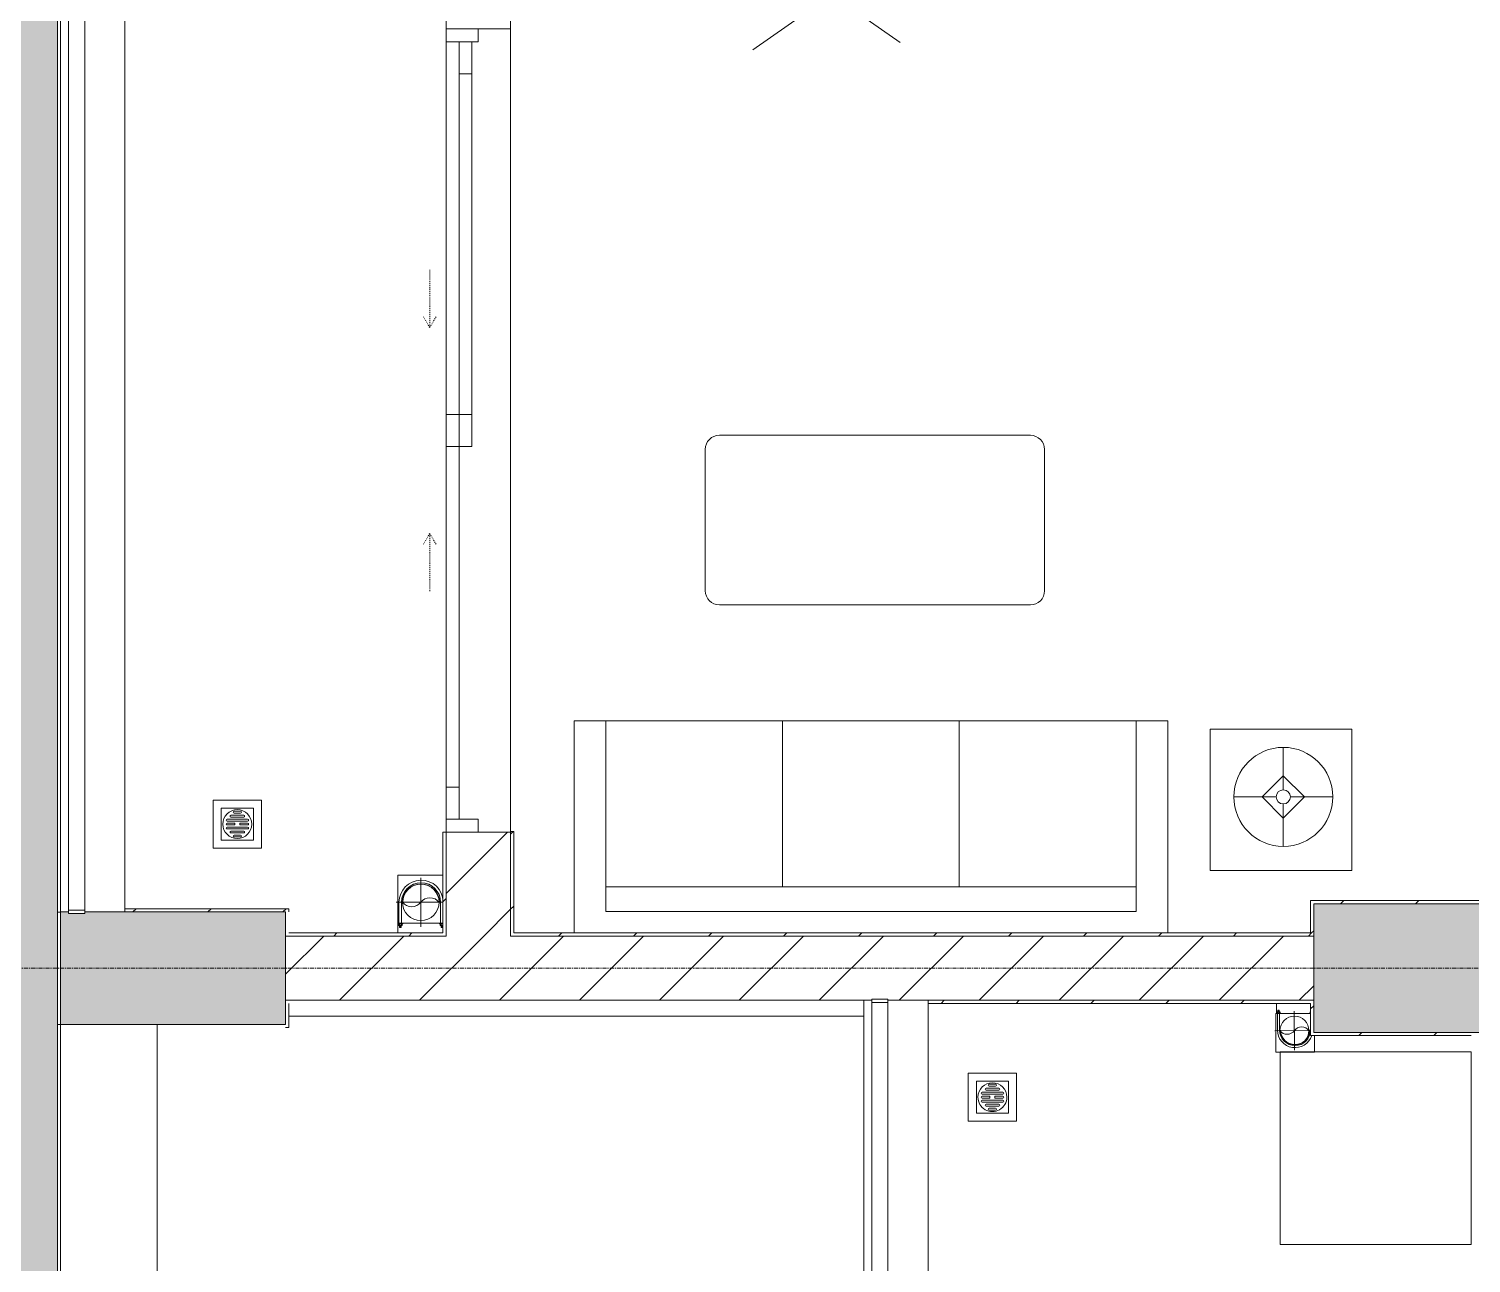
# Model space of a CAD drawing. Header units: millimetres. Extents: x 5357 to 259384, y -16348 to 109893.
# Drawn here: x 33554 to 38043, y 52619 to 56460 of the extents above; entities that cross this region are included whole.
import ezdxf

# ---------------------------------------------------------------- set-up
doc = ezdxf.new("R2010")
doc.units = ezdxf.units.MM
for name, pattern in [('Dash', [6, 3, -3]), ('Grid Line', [22.225, 12.7, -3.175, 3.175, -3.175]), ('IMPORT-CENTER _3_', [10.16, 6.35, -1.27, 1.27, -1.27])]:
    doc.linetypes.add(name, pattern=pattern)
for name, color, linetype, lineweight in [('0-1', 7, 'Continuous', 5), ('A-DOOR', 31, 'Continuous', 9), ('A-DOOR-FRAM', 31, 'Continuous', 9), ('A-DOOR-HDLN', 31, 'Dash', 9), ('A-FLOR-1', 53, 'Continuous', 9), ('A-FLOR-HRAL', 11, 'Continuous', 9), ('A-FLOR-HRAL-1', 254, 'Continuous', 9), ('A-FLOR-HRAL-2', 53, 'Continuous', 9), ('A-FLOR-PATT', 8, 'Continuous', 9), ('A-WALL', 113, 'Continuous', 9), ('A-WALL-2', 53, 'Continuous', 9), ('A-WALL-3', 113, 'Continuous', 18), ('A-WALL-PATT', 111, 'Continuous', 9), ('A-WALL-PATT-2', 53, 'Continuous', 9), ('G-IMPT', 8, 'Continuous', 9), ('G-IMPT-1', 254, 'Continuous', 9), ('G-IMPT-2', 8, 'IMPORT-CENTER _3_', 9), ('I-FURN', 30, 'Continuous', 9), ('I-FURN-1', 254, 'Continuous', 9), ('I-WALL-1', 9, 'Continuous', 18), ('I-WALL-3', 2, 'Continuous', 18), ('L-PLNT-1', 7, 'Continuous', 9), ('M-EQPM', 50, 'Continuous', 9), ('S-BEAM-1', 53, 'Continuous', 9), ('S-COLS-1', 253, 'Continuous', 5), ('S-COLS-2', 9, 'Continuous', 18), ('S-GRID-1', 1, 'Grid Line', 9)]:
    doc.layers.add(name, color=color, linetype=linetype, lineweight=lineweight)
pattern_1 = [(45, (0, 0), (-116.6726, 116.6726), [])]
pattern_2 = [(45, (0, 0), (-124.4508, 124.4508), [])]

# ---------------------------------------------------------------- blocks, each defined once
blk = doc.blocks.new('NCV_TKTC_KET CAU_rvt-1-TKCS_MB CẢNH QUAN CÂY XANH')
at = {"layer": 'S-COLS-1'}
for points in [[(38852.6, 53336.9), (38852.6, 53736.9), (37552.6, 53736.9), (37552.6, 53336.9), (38038.9, 53336.9)], [(33727.6, 53361.9), (34352.6, 53361.9), (34352.6, 53711.9), (33727.6, 53711.9), (33727.6, 53706.9), (33677.6, 53706.9), (33677.6, 53711.9), (33652.6, 53711.9), (33652.6, 53361.9), (33677.6, 53361.9)]]:
    blk.add_hatch(color=256, dxfattribs=at).paths.add_polyline_path(points)
at = {"layer": 'S-BEAM-1'}
for p, q in [((34352.6, 53436.9), (34352.6, 53426.9)), ((34362.6, 53386.9), (36152.6, 53386.9)), ((33952.6, 51736.9), (33952.6, 53361.9))]:
    blk.add_line(p, q, dxfattribs=at)
at = {"layer": 'S-COLS-2'}
for p, q in [((37552.6, 53736.9), (37552.6, 53336.9)), ((38852.6, 53736.9), (37552.6, 53736.9)), ((33652.6, 53711.9), (33652.6, 53361.9)), ((33677.6, 53711.9), (33652.6, 53711.9)), ((34352.6, 53711.9), (33727.6, 53711.9)), ((34352.6, 53361.9), (34352.6, 53711.9)), ((33652.6, 53361.9), (34352.6, 53361.9)), ((37552.6, 53336.9), (38852.6, 53336.9))]:
    blk.add_line(p, q, dxfattribs=at)
blk = doc.blocks.new('MAY GIAT - MAY GIAT_dwg-V77-TKCS_MB CẢNH QUAN CÂY XANH')
at = {"layer": 'G-IMPT-1', "flags": 128}
blk.add_lwpolyline([(5, 596.6), (5, 2.3), (605, 2.3), (605, 596.6)], close=True, dxfattribs=at)
blk = doc.blocks.new('MAY GIAT - MAY GIAT-V78-TKCS_MB CẢNH QUAN CÂY XANH')
at = {"layer": 'I-FURN-1'}
for p, q in [((5, 596.6), (5, 2.3)), ((605, 596.6), (5, 596.6)), ((605, 2.3), (605, 596.6)), ((5, 2.3), (605, 2.3))]:
    blk.add_line(p, q, dxfattribs=at)
blk.add_blockref('MAY GIAT - MAY GIAT_dwg-V77-TKCS_MB CẢNH QUAN CÂY XANH', (0, 0))
blk = doc.blocks.new('Railing - 50 x 10mm-457210-TKCS_MB CẢNH QUAN CÂY XANH')
at = {"layer": 'A-FLOR-HRAL-2'}
for p, q in [((25, 5), (-25, 5)), ((-25, 5), (-25, -5)), ((25, -5), (25, 5)), ((-25, -5), (25, -5))]:
    blk.add_line(p, q, dxfattribs=at)
blk = doc.blocks.new('Railing - Railing-851098-TKCS_MB CẢNH QUAN CÂY XANH')
at = {"layer": 'A-FLOR-HRAL-2'}
for p, q in [((13269.1, 44169.6), (13269.1, 42480.8)), ((13319.1, 42480.8), (13319.1, 44169.6))]:
    blk.add_line(p, q, dxfattribs=at)
for p in [(13294.1, 44174.6), (13294.1, 42475.8)]:
    blk.add_blockref('Railing - 50 x 10mm-457210-TKCS_MB CẢNH QUAN CÂY XANH', p)
blk = doc.blocks.new('LOBBY_SOFA_1 - LOBBY_SOFA_1-850634-TKCS_MB CẢNH QUAN CÂY XANH')
at = {"layer": 'I-FURN'}
for p, q in [((-2556, 0), (-2556, -660)), ((-708, -660), (-708, 0)), ((-2457, -66), (-2457, -660)), ((-807, -66), (-2457, -66)), ((-807, -660), (-807, -66)), ((-807, -143), (-2457, -143)), ((-1907, -143), (-1907, -660)), ((-1357, -143), (-1357, -660)), ((-3128.2, -193.5), (-2688.2, -193.5)), ((-3128.2, -633.5), (-3128.2, -193.5)), ((-2688.2, -193.5), (-2688.2, -633.5)), ((-2915.4, -269), (-2915.4, -401)), ((-2915.4, -357), (-2981.4, -423)), ((-2849.4, -423), (-2915.4, -357)), ((-2937.4, -423), (-3069.4, -423)), ((-2981.4, -423), (-2915.4, -489)), ((-2915.4, -489), (-2849.4, -423)), ((-2915.4, -445), (-2915.4, -577)), ((-2893.4, -423), (-2761.4, -423)), ((-2688.2, -633.5), (-3128.2, -633.5)), ((-2556, -660), (-708, -660)), ((-1160.3, -1020.5), (-2128.3, -1020.5)), ((-2172.3, -1064.5), (-2172.3, -1504.5)), ((-1116.3, -1504.5), (-1116.3, -1064.5)), ((-2128.3, -1548.5), (-1160.3, -1548.5))]:
    blk.add_line(p, q, dxfattribs=at)
for radius in [154, 22]:
    blk.add_circle((-2915.4, -423), radius, dxfattribs=at)
for centre, start, end in [((-2128.3, -1064.5), 90, 180), ((-1160.3, -1064.5), 0, 90), ((-2128.3, -1504.5), 180, 270), ((-1160.3, -1504.5), 270, 0)]:
    blk.add_arc(centre, 44, start, end, dxfattribs=at)
at = {"layer": 'I-FURN-1'}
for p, q in [((-2556, 0), (-2556, -660)), ((-708, -660), (-708, 0)), ((-2688.2, -193.5), (-3128.2, -193.5)), ((-3128.2, -193.5), (-3128.2, -633.5)), ((-2688.2, -633.5), (-2688.2, -193.5)), ((-3128.2, -633.5), (-2688.2, -633.5)), ((-2556, -660), (-708, -660)), ((-1160.3, -1020.5), (-2128.3, -1020.5)), ((-2172.3, -1064.5), (-2172.3, -1504.5)), ((-1116.3, -1504.5), (-1116.3, -1064.5)), ((-2128.3, -1548.5), (-1160.3, -1548.5))]:
    blk.add_line(p, q, dxfattribs=at)
for centre, start, end in [((-2128.3, -1064.5), 90, 180), ((-1160.3, -1064.5), 0, 90), ((-2128.3, -1504.5), 180, 270), ((-1160.3, -1504.5), 270, 0)]:
    blk.add_arc(centre, 44, start, end, dxfattribs=at)
blk = doc.blocks.new('KE TIVI-2 - KE TIVI-2-842843-TKCS_MB CẢNH QUAN CÂY XANH')
at = {"layer": 'I-FURN-1'}
for p, q in [((-595.6, 0), (-595.6, -60)), ((595.6, -60), (595.6, 0)), ((-595.6, -60), (595.6, -60)), ((0, -60), (-245.7, -232.1)), ((213, -209.1), (0, -60))]:
    blk.add_line(p, q, dxfattribs=at)
blk = doc.blocks.new('NCV_TKTC_TANG 1_rvt-1-TKCS_MB CẢNH QUAN CÂY XANH')
at = {"layer": 'A-WALL-PATT-2'}
h = blk.add_hatch(dxfattribs=at)
h.set_pattern_fill('FP_10', color=256, style=0, pattern_type=2)
h.set_pattern_definition(pattern_1)
h.paths.add_polyline_path([(34842.6, 53636.9), (34852.6, 53636.9), (34852.6, 53960.3), (34842.6, 53960.3), (34842.6, 53646.9)])
h.paths.add_polyline_path([(34852.6, 56460.3), (34852.6, 56626.9), (34842.6, 56626.9), (34842.6, 56460.3)])
h = blk.add_hatch(dxfattribs=at)
h.set_pattern_fill('FP_10', color=256, style=0, pattern_type=2)
h.set_pattern_definition(pattern_1)
h.paths.add_polyline_path([(35062.6, 53646.9), (35062.6, 53962.4), (35052.6, 53962.4), (35052.6, 53646.9)])
h.paths.add_polyline_path([(35062.6, 56462.4), (35062.6, 56626.9), (35052.6, 56626.9), (35052.6, 56462.4)])
h = blk.add_hatch(dxfattribs=at)
h.set_pattern_fill('FP_10', color=256, style=0, pattern_type=2)
h.set_pattern_definition(pattern_1)
h.paths.add_polyline_path([(37542.6, 53646.9), (37552.6, 53646.9), (37552.6, 53746.9), (37542.6, 53746.9), (37542.6, 53677.2)])
h = blk.add_hatch(dxfattribs=at)
h.set_pattern_fill('FP_10', color=256, style=0, pattern_type=2)
h.set_pattern_definition(pattern_1)
h.paths.add_polyline_path([(38862.6, 53736.9), (38862.6, 53746.9), (37552.6, 53746.9), (37552.6, 53736.9), (38852.6, 53736.9)])
h = blk.add_hatch(dxfattribs=at)
h.set_pattern_fill('FP_10', color=256, style=0, pattern_type=2)
h.set_pattern_definition(pattern_1)
h.paths.add_polyline_path([(34362.6, 53711.9), (34362.6, 53721.9), (33852.6, 53721.9), (33852.6, 53711.9), (34352.6, 53711.9)])
h = blk.add_hatch(dxfattribs=at)
h.set_pattern_fill('FP_10', color=256, style=0, pattern_type=2)
h.set_pattern_definition(pattern_1)
h.paths.add_polyline_path([(34407.6, 53636.9), (34842.6, 53636.9), (34842.6, 53646.9), (34352.6, 53646.9), (34352.6, 53636.9)])
h = blk.add_hatch(dxfattribs=at)
h.set_pattern_fill('FP_10', color=256, style=0, pattern_type=2)
h.set_pattern_definition(pattern_1)
h.paths.add_polyline_path([(37433.7, 53636.9), (37552.6, 53636.9), (37552.6, 53646.9), (35052.6, 53646.9), (35052.6, 53636.9), (36828.4, 53636.9)])
h = blk.add_hatch(dxfattribs=at)
h.set_pattern_fill('FP_10', color=256, style=0, pattern_type=2)
h.set_pattern_definition(pattern_1)
h.paths.add_polyline_path([(37552.6, 53426.9), (37552.6, 53436.9), (36352.6, 53436.9), (36352.6, 53426.9), (37542.6, 53426.9)])
h = blk.add_hatch(dxfattribs=at)
h.set_pattern_fill('FP_10', color=256, style=0, pattern_type=2)
h.set_pattern_definition(pattern_1)
h.paths.add_polyline_path([(37542.6, 53336.9), (37552.6, 53336.9), (37552.6, 53426.9), (37542.6, 53426.9)])
h = blk.add_hatch(dxfattribs=at)
h.set_pattern_fill('FP_10', color=256, style=0, pattern_type=2)
h.set_pattern_definition(pattern_1)
h.paths.add_polyline_path([(38038.9, 53326.9), (38042.6, 53326.9), (38042.6, 53336.9), (37542.6, 53336.9), (37542.6, 53326.9)])
at = {"layer": 'A-FLOR-1'}
for p, q in [((35052.6, 56460.3), (35052.6, 53962.4)), ((35052.6, 53962.4), (35052.6, 56460.3)), ((34852.6, 56420.3), (34852.6, 55260.3))]:
    blk.add_line(p, q, dxfattribs=at)
at = {"layer": 'A-WALL-2'}
for p, q in [((36152.6, 51736.9), (36152.6, 53436.9)), ((36352.6, 53426.9), (36352.6, 51736.9))]:
    blk.add_line(p, q, dxfattribs=at)
at = {"layer": 'I-WALL-1'}
for p, q in [((34842.6, 53960.3), (34842.6, 53646.9)), ((34852.6, 53960.3), (34842.6, 53960.3)), ((34852.6, 53636.9), (34852.6, 53960.3)), ((35052.6, 53962.4), (35052.6, 53646.9)), ((35062.6, 53962.4), (35052.6, 53962.4)), ((35062.6, 53646.9), (35062.6, 53962.4)), ((37552.6, 53746.9), (37542.6, 53746.9)), ((37542.6, 53746.9), (37542.6, 53646.9)), ((38862.6, 53746.9), (37552.6, 53746.9)), ((37552.6, 53646.9), (37552.6, 53736.9)), ((37552.6, 53736.9), (38852.6, 53736.9)), ((34362.6, 53721.9), (33852.6, 53721.9)), ((33852.6, 53721.9), (33852.6, 53711.9)), ((33852.6, 53711.9), (34352.6, 53711.9)), ((34362.6, 53711.9), (34362.6, 53721.9)), ((34352.6, 53646.9), (34352.6, 53636.9)), ((34842.6, 53646.9), (34362.6, 53646.9)), ((35052.6, 53646.9), (35052.6, 53636.9)), ((37542.6, 53646.9), (35062.6, 53646.9)), ((37552.6, 53636.9), (37552.6, 53646.9)), ((34352.6, 53636.9), (34842.6, 53636.9)), ((34842.6, 53636.9), (34852.6, 53636.9)), ((35052.6, 53636.9), (37552.6, 53636.9)), ((37552.6, 53436.9), (36352.6, 53436.9)), ((36352.6, 53436.9), (36352.6, 53426.9)), ((36352.6, 53426.9), (37542.6, 53426.9)), ((37542.6, 53426.9), (37542.6, 53336.9)), ((37552.6, 53426.9), (37552.6, 53436.9)), ((37552.6, 53336.9), (37552.6, 53426.9)), ((37542.6, 53336.9), (37542.6, 53326.9)), ((38042.6, 53336.9), (37552.6, 53336.9)), ((37542.6, 53326.9), (38042.6, 53326.9))]:
    blk.add_line(p, q, dxfattribs=at)
at = {"layer": 'A-FLOR-HRAL-1'}
blk.add_blockref('Railing - Railing-851098-TKCS_MB CẢNH QUAN CÂY XANH', (22908.5, 9260.7), dxfattribs=at)
at = {"layer": 'I-FURN-1'}
blk.add_blockref('KE TIVI-2 - KE TIVI-2-842843-TKCS_MB CẢNH QUAN CÂY XANH', (36052.2, 56626.9), dxfattribs=at)
for name, p, rotation in [('LOBBY_SOFA_1 - LOBBY_SOFA_1-850634-TKCS_MB CẢNH QUAN CÂY XANH', (34542.6, 53646.9), 180), ('MAY GIAT - MAY GIAT-V78-TKCS_MB CẢNH QUAN CÂY XANH', (38044.8, 52671.5), 89.99999999999915)]:
    blk.add_blockref(name, p, dxfattribs=dict(at, rotation=rotation))
blk = doc.blocks.new('Railing - 50 x 10mm-1251311-TKCS_MB CẢNH QUAN CÂY XANH')
at = {"layer": 'A-FLOR-HRAL'}
for p, q in [((25, 5), (-25, 5)), ((-25, 5), (-25, -5)), ((25, -5), (25, 5)), ((-25, -5), (25, -5))]:
    blk.add_line(p, q, dxfattribs=at)
blk = doc.blocks.new('Railing - Railing-1598276-TKCS_MB CẢNH QUAN CÂY XANH')
at = {"layer": 'A-FLOR-HRAL'}
for p, q in [((33677.6, 56635.3), (33677.6, 53716.9)), ((33727.6, 53716.9), (33727.6, 56635.3))]:
    blk.add_line(p, q, dxfattribs=at)
for p in [(33702.6, 56641.5), (33702.6, 53711.9)]:
    blk.add_blockref('Railing - 50 x 10mm-1251311-TKCS_MB CẢNH QUAN CÂY XANH', p)
blk = doc.blocks.new('TKTC_XREF_251221_MB TANG 1 - TKTC_XREF_260130_MB TANG 1_dwg_THU NUOC - THU NUOC-444531-TKCS_MB TẦNG 1-4202120-TKCS_MB CẢNH QUAN CÂY XANH')
at = {"layer": 'M-EQPM'}
for p, q in [((-23.3, 10.8), (40.9, 10.8)), ((40.9, 4.8), (-23.3, 4.8)), ((-11, 23.3), (28.5, 23.3)), ((28.5, 17.3), (-11, 17.3)), ((-1.1, 35.6), (18.5, 35.6)), ((18.5, 29.6), (-1.1, 29.6)), ((-23.3, -13.6), (40.9, -13.6)), ((40.9, -19.6), (-23.3, -19.6)), ((-11, -26.1), (28.5, -26.1)), ((28.5, -32.1), (-11, -32.1)), ((-1.1, -38.5), (18.5, -38.5)), ((18.5, -44.5), (-1.1, -44.5))]:
    blk.add_line(p, q, dxfattribs=at)
at = {"layer": 'M-EQPM', "flags": 128}
for points in [[(83.7, -79.4), (83.7, 70.6), (-66.3, 70.6), (-66.3, -79.4)], [(58.7, -54.4), (58.7, 45.6), (-41.3, 45.6), (-41.3, -54.4)]]:
    blk.add_lwpolyline(points, close=True, dxfattribs=at)
for points in [[(-23.3, -1.2), (0.7, -1.2), (0.7, -7.2), (-23.3, -7.2)], [(40.9, -7.2), (16.7, -7.2), (16.7, -1.2), (40.9, -1.2)]]:
    blk.add_lwpolyline(points, dxfattribs=at)
at = {"layer": 'M-EQPM'}
for centre, radius, start, end in [((8.7, -4.4), 45, 360, 180), ((8.7, -4.4), 45, 360, 180), ((-23.3, 7.8), 3, 90, 270), ((-11, 20.3), 3, 90, 270), ((-1.1, 32.6), 3, 90, 270), ((18.5, 32.6), 3, 270, 90), ((28.5, 20.3), 3, 270, 90), ((40.9, 7.8), 3, 270, 90), ((8.7, -4.4), 45, 180, 360), ((8.7, -4.4), 45, 180, 360), ((-23.3, -4.2), 3, 90, 270), ((-23.3, -16.6), 3, 90, 270), ((-11, -29.1), 3, 90, 270), ((-1.1, -41.5), 3, 90, 270), ((18.5, -41.5), 3, 270, 90), ((28.5, -29.1), 3, 270, 90), ((40.9, -4.2), 3, 270, 90), ((40.9, -16.6), 3, 270, 90)]:
    blk.add_arc(centre, radius, start, end, dxfattribs=at)
blk = doc.blocks.new('TKTC_XREF_251221_MB TANG 1 - TKTC_XREF_260130_MB TANG 1_dwg_THU NUOC - THU NUOC-444531-TKCS_MB TẦNG 1-4202124-TKCS_MB CẢNH QUAN CÂY XANH')
at = {"layer": 'M-EQPM'}
for p, q in [((-23.3, 10.8), (40.9, 10.8)), ((40.9, 4.8), (-23.3, 4.8)), ((-11, 23.3), (28.5, 23.3)), ((28.5, 17.3), (-11, 17.3)), ((-1.1, 35.6), (18.5, 35.6)), ((18.5, 29.6), (-1.1, 29.6)), ((-23.3, -13.6), (40.9, -13.6)), ((40.9, -19.6), (-23.3, -19.6)), ((-11, -26.1), (28.5, -26.1)), ((28.5, -32.1), (-11, -32.1)), ((-1.1, -38.5), (18.5, -38.5)), ((18.5, -44.5), (-1.1, -44.5))]:
    blk.add_line(p, q, dxfattribs=at)
at = {"layer": 'M-EQPM', "flags": 128}
for points in [[(83.7, -79.4), (83.7, 70.6), (-66.3, 70.6), (-66.3, -79.4)], [(58.7, -54.4), (58.7, 45.6), (-41.3, 45.6), (-41.3, -54.4)]]:
    blk.add_lwpolyline(points, close=True, dxfattribs=at)
for points in [[(-23.3, -1.2), (0.7, -1.2), (0.7, -7.2), (-23.3, -7.2)], [(40.9, -7.2), (16.7, -7.2), (16.7, -1.2), (40.9, -1.2)]]:
    blk.add_lwpolyline(points, dxfattribs=at)
at = {"layer": 'M-EQPM'}
for centre, radius, start, end in [((8.7, -4.4), 45, 360, 180), ((8.7, -4.4), 45, 360, 180), ((-23.3, 7.8), 3, 90, 270), ((-11, 20.3), 3, 90, 270), ((-1.1, 32.6), 3, 90, 270), ((18.5, 32.6), 3, 270, 90), ((28.5, 20.3), 3, 270, 90), ((40.9, 7.8), 3, 270, 90), ((8.7, -4.4), 45, 180, 360), ((8.7, -4.4), 45, 180, 360), ((-23.3, -4.2), 3, 90, 270), ((-23.3, -16.6), 3, 90, 270), ((-11, -29.1), 3, 90, 270), ((-1.1, -41.5), 3, 90, 270), ((18.5, -41.5), 3, 270, 90), ((28.5, -29.1), 3, 270, 90), ((40.9, -4.2), 3, 270, 90), ((40.9, -16.6), 3, 270, 90)]:
    blk.add_arc(centre, radius, start, end, dxfattribs=at)
blk = doc.blocks.new('TKTC_XREF_251221_MB TANG 1 - TKTC_XREF_260130_MB TANG 1_dwg_CUM U_DN100-V252-TKCS_MB CẢNH QUAN CÂY XANH')
at = {"layer": 'G-IMPT'}
blk.add_hatch(color=256, dxfattribs=at).paths.add_polyline_path([(61, 0), (58.9, -15.8), (52.8, -30.5), (43.1, -43.1), (30.5, -52.8), (8.9, -59.8), (0, -61), (0, -57), (14.8, -55.1), (28.5, -49.4), (40.3, -40.3), (49.4, -28.5), (55.1, -14.8), (57, 0), (55.1, 14.8), (49.4, 28.5), (40.3, 40.3), (28.5, 49.4), (14.8, 55.1), (0, 57), (0, 61), (15.8, 58.9), (30.5, 52.8), (43.1, 43.1), (52.8, 30.5), (58.9, 15.8)])
for p, q in [((-79.1, 66.6), (-79.1, 63.4)), ((-76.6, 66.6), (-76.6, 63.4)), ((-74.6, 66.6), (-74.6, 63.4)), ((-72.7, 69.3), (-72.7, 60.7)), ((-66.9, 67.9), (-71.7, 67.9)), ((-66.9, 62.1), (-71.7, 62.1)), ((-65, 69), (0, 69)), ((-66.9, -59.2), (-71.7, -59.2)), ((0, -61), (0, -57))]:
    blk.add_line(p, q, dxfattribs=at)
at = {"layer": 'G-IMPT', "flags": 128}
for points in [[(-72.7, 67.6), (-78.1, 67.6), (-78.1, 62.4), (-72.7, 62.4)], [(-71.7, 59.2), (-66.9, 59.2), (-66.9, 70.8), (-71.7, 70.8)], [(-66.9, 70.8), (-66.9, 72.7), (-65, 72.7), (-65, 57.3), (-66.9, 57.3), (-66.9, 59.2)], [(-65, 61), (0, 61), (0, 57)], [(-66.9, -59.2), (-66.9, -57.3), (-65, -57.3), (-65, -61.1)]]:
    blk.add_lwpolyline(points, dxfattribs=at)
at = {"layer": 'G-IMPT'}
for centre, radius, start, end in [((-78.1, 66.6), 0.96, 90, 180), ((-78.1, 63.4), 0.96, 180, 270), ((-71.1, 69.3), 1.56, 112.6199, 247.3801), ((-67.9, 65), 4.8, 143.1301, 216.8699), ((-71.1, 60.7), 1.56, 112.6199, 247.3801), ((0, 0), 69, 287.6772, 90), ((0, 0), 61, 270, 90), ((0, 0), 57, 270, 90), ((-71.1, -60.7), 1.56, 112.6199, 247.3801)]:
    blk.add_arc(centre, radius, start, end, dxfattribs=at)
blk = doc.blocks.new('TKTC_XREF_251221_MB TANG 1 - TKTC_XREF_260130_MB TANG 1_dwg_$cc-V253-TKCS_MB CẢNH QUAN CÂY XANH')
at = {"layer": 'G-IMPT'}
blk.add_circle((0, 0), 0.5, dxfattribs=at)
for centre, radius, start, end in [((0, 0), 0.5, 90, 270), ((0.188, 0.25), 0.313, 126.8699, 233.1301), ((-0.188, -0.25), 0.313, 306.8699, 53.1301)]:
    blk.add_arc(centre, radius, start, end, dxfattribs=at)
at = {"layer": 'G-IMPT-2'}
for p, q in [((0, -0.555), (0, 0.673)), ((-0.673, 0), (0.673, 0))]:
    blk.add_line(p, q, dxfattribs=at)
blk = doc.blocks.new('TKTC_XREF_251221_MB TANG 1 - TKTC_XREF_260130_MB TANG 1_dwg_CUM U_DN100-V297-TKCS_MB CẢNH QUAN CÂY XANH')
at = {"layer": 'G-IMPT'}
blk.add_hatch(color=256, dxfattribs=at).paths.add_polyline_path([(0, 61), (0, 57), (14.8, 55.1), (28.5, 49.4), (40.3, 40.3), (49.4, 28.5), (55.1, 14.8), (57, 0), (55.1, -14.8), (49.4, -28.5), (40.3, -40.3), (28.5, -49.4), (14.8, -55.1), (0, -57), (0, -61), (15.8, -58.9), (30.5, -52.8), (43.1, -43.1), (52.8, -30.5), (58.9, -15.8), (61, 0), (58.9, 15.8), (52.8, 30.5), (43.1, 43.1), (30.5, 52.8), (15.8, 58.9)])
for p, q in [((-79.1, 66.6), (-79.1, 63.4)), ((-76.6, 66.6), (-76.6, 63.4)), ((-74.6, 66.6), (-74.6, 63.4)), ((-72.7, 69.3), (-72.7, 60.7)), ((-66.9, 67.9), (-71.7, 67.9)), ((-66.9, 62.1), (-71.7, 62.1)), ((-65, 69), (0, 69)), ((-79.1, -63.4), (-79.1, -66.6)), ((-76.6, -63.4), (-76.6, -66.6)), ((-74.6, -63.4), (-74.6, -66.6)), ((-72.7, -60.7), (-72.7, -68.3)), ((-66.9, -62.1), (-71.7, -62.1)), ((-66.9, -67.9), (-71.7, -67.9))]:
    blk.add_line(p, q, dxfattribs=at)
at = {"layer": 'G-IMPT', "flags": 128}
for points in [[(-72.7, 67.6), (-78.1, 67.6), (-78.1, 62.4), (-72.7, 62.4)], [(-71.7, 59.2), (-66.9, 59.2), (-66.9, 70.8), (-71.7, 70.8)], [(-66.9, 70.8), (-66.9, 72.7), (-65, 72.7), (-65, 57.3), (-66.9, 57.3), (-66.9, 59.2)], [(-65, 61), (0, 61), (0, 57)], [(-72.7, -62.4), (-78.1, -62.4), (-78.1, -67.6), (-72.7, -67.6)], [(-66.9, -68.3), (-66.9, -59.2), (-71.7, -59.2)], [(-66.9, -59.2), (-66.9, -57.3), (-65, -57.3), (-65, -68.3)], [(-65, -61), (0, -61), (0, -57)]]:
    blk.add_lwpolyline(points, dxfattribs=at)
at = {"layer": 'G-IMPT'}
for centre, radius, start, end in [((-78.1, 66.6), 0.96, 90, 180), ((-78.1, 63.4), 0.96, 180, 270), ((-71.1, 69.3), 1.56, 112.6199, 247.3801), ((-67.9, 65), 4.8, 143.1301, 216.8699), ((-71.1, 60.7), 1.56, 112.6199, 247.3801), ((0, 0), 69, 271.9548, 90), ((0, 0), 61, 270, 90), ((0, 0), 57, 270, 90), ((-78.1, -63.4), 0.96, 90, 180), ((-78.1, -66.6), 0.96, 180, 270), ((-71.1, -60.7), 1.56, 112.6199, 247.3801), ((-67.9, -65), 4.8, 143.1301, 216.8699)]:
    blk.add_arc(centre, radius, start, end, dxfattribs=at)
blk = doc.blocks.new('TKTC_XREF_251221_MB TANG 1 - TKTC_XREF_260130_MB TANG 1_dwg_$cc-V247-TKCS_MB CẢNH QUAN CÂY XANH')
at = {"layer": 'G-IMPT'}
blk.add_circle((0, 0), 0.5, dxfattribs=at)
for centre, radius, start, end in [((0, 0), 0.5, 90, 270), ((0.188, 0.25), 0.313, 126.8699, 233.1301), ((-0.188, -0.25), 0.313, 306.8699, 53.1301)]:
    blk.add_arc(centre, radius, start, end, dxfattribs=at)
at = {"layer": 'G-IMPT-2'}
for p, q in [((0, -0.673), (0, 0.607)), ((-0.673, 0), (0.673, 0))]:
    blk.add_line(p, q, dxfattribs=at)
blk = doc.blocks.new('TKTC_XREF_251221_MB TANG 1 - TKTC_XREF_260130_MB TANG 1_dwg-4202109-TKCS_MB CẢNH QUAN CÂY XANH')
at = {"layer": 'G-IMPT'}
for p, q in [((-168309.1, -347669.6), (-168449.6, -347669.6)), ((-165714.9, -347919.7), (-165714.9, -347951.3)), ((-165714.9, -347951.3), (-165609.1, -347951.3)), ((-169499.1, -347984.7), (-169499.1, -349609.7))]:
    blk.add_line(p, q, dxfattribs=at)
at = {"layer": 'G-IMPT', "flags": 128}
for points in [[(-168449.6, -347669.6), (-168449.6, -347519.9), (-168309.1, -347519.9)], [(-168309.1, -347669.7), (-168449.9, -347669.7), (-168449.7, -347699.7)], [(-165609.1, -347951.3), (-165716.7, -347951.3), (-165716.7, -348071.3)], [(-165716.7, -348071.3), (-165597.1, -348071.3), (-165597.1, -348019.7)]]:
    blk.add_lwpolyline(points, dxfattribs=at)
blk.add_blockref('TKTC_XREF_251221_MB TANG 1 - TKTC_XREF_260130_MB TANG 1_dwg_THU NUOC - THU NUOC-444531-TKCS_MB TẦNG 1-4202120-TKCS_MB CẢNH QUAN CÂY XANH', (-168957.9, -347357))
for name, p, xscale, yscale, zscale, rotation in [('TKTC_XREF_251221_MB TANG 1 - TKTC_XREF_260130_MB TANG 1_dwg_$cc-V247-TKCS_MB CẢNH QUAN CÂY XANH', (-168378.1, -347604.7), 113.7150000000073, 113.7150000000073, 113.7150000000073, 269.9990086637467), ('TKTC_XREF_251221_MB TANG 1 - TKTC_XREF_260130_MB TANG 1_dwg_CUM U_DN100-V297-TKCS_MB CẢNH QUAN CÂY XANH', (-168377.2, -347604.7), 0.9975000000000007, 0.9975000000000007, 0.9975000000000007, 90.00099133829464), ('TKTC_XREF_251221_MB TANG 1 - TKTC_XREF_260130_MB TANG 1_dwg_$cc-V253-TKCS_MB CẢNH QUAN CÂY XANH', (-165659.1, -348004.2), 90.00000000005122, 90.00000000005122, 90.00000000005122, 90.37402677993775)]:
    blk.add_blockref(name, p, dxfattribs=dict(xscale=xscale, yscale=yscale, zscale=zscale, rotation=rotation))
at = {"extrusion": (0, 0, -1), "xscale": 0.7894736842105242, "yscale": 0.7894736842105242, "zscale": -0.7894736842105242, "rotation": 269.9999999984438}
blk.add_blockref('TKTC_XREF_251221_MB TANG 1 - TKTC_XREF_260130_MB TANG 1_dwg_CUM U_DN100-V252-TKCS_MB CẢNH QUAN CÂY XANH', (165657.3, -348002.7), dxfattribs=at)
at = {"extrusion": (0, 0, -1), "zscale": -1, "rotation": 180}
blk.add_blockref('TKTC_XREF_251221_MB TANG 1 - TKTC_XREF_260130_MB TANG 1_dwg_THU NUOC - THU NUOC-444531-TKCS_MB TẦNG 1-4202124-TKCS_MB CẢNH QUAN CÂY XANH', (166607.8, -348215.8), dxfattribs=at)
blk = doc.blocks.new('TKTC_XREF_251221_MB TANG 1 - TKTC_XREF_251221_MB TANG 1-2038492-TKCS_MB CẢNH QUAN CÂY XANH')
blk.add_blockref('TKTC_XREF_251221_MB TANG 1 - TKTC_XREF_260130_MB TANG 1_dwg-4202109-TKCS_MB CẢNH QUAN CÂY XANH', (169499.1, 384109.7))
blk = doc.blocks.new('CAY BACH TRINH - CAY BACH TRINH_dwg-2249800-TKCS_MB CẢNH QUAN CÂY XANH')
at = {"layer": 'G-IMPT', "flags": 128}
for points in [[(-357, 1653), (-250, 1541), (-201, 1603), (-123, 1566), (-133, 1703), (-220, 1653)], [(7, 1749), (-25, 1628), (43, 1591), (160, 1616)], [(-477, 1437), (-459, 1512), (-646, 1555)], [(-578, 1452), (-505, 1613), (-404, 1608), (-431, 1511), (-482, 1548), (-505, 1489), (-486, 1456)], [(121, 1587), (40, 1602), (86, 1521)], [(335, 1653), (267, 1616), (316, 1566), (365, 1591)], [(533, 1553), (590, 1452), (520, 1446), (509, 1467), (423, 1512), (399, 1468), (319, 1525), (383, 1562)], [(423, 1516), (443, 1553), (433, 1653), (560, 1578), (472, 1491)], [(-874, 1403), (-896, 1328), (-826, 1327), (-809, 1379)], [(-870, 1320), (-769, 1323), (-719, 1438), (-798, 1395)], [(-715, 1368), (-728, 1408), (-805, 1472), (-663, 1508), (-663, 1385)], [(-648, 1504), (-672, 1392), (-758, 1347), (-746, 1419), (-706, 1444)], [(-428, 1425), (-446, 1319), (-376, 1318), (-327, 1420)], [(-83, 1327), (-48, 1351), (-99, 1506), (-301, 1542), (-270, 1454), (-140, 1428)], [(-133, 1478), (-191, 1403), (-152, 1303), (-113, 1353)], [(23, 1503), (131, 1428), (267, 1478), (209, 1528), (131, 1503)], [(579, 1478), (745, 1541), (813, 1466), (725, 1416), (716, 1478), (657, 1453), (647, 1416)], [(-556, 1333), (-692, 1179), (-600, 1129), (-460, 1181), (-492, 1255), (-553, 1247)], [(14, 1366), (-94, 1266), (-74, 1166), (43, 1066), (140, 1116), (23, 1178), (101, 1291)], [(511, 1378), (306, 1366), (335, 1266), (472, 1203), (501, 1278), (452, 1316)], [(667, 1353), (579, 1291), (628, 1241), (735, 1278)], [(871, 1391), (823, 1341), (784, 1253), (891, 1316)], [(1027, 1278), (998, 1228), (1037, 1191), (1135, 1203)], [(-1174, 1238), (-1112, 1130), (-1037, 1152), (-972, 1252)], [(-766, 1181), (-866, 1042), (-1009, 1038), (-900, 1094)], [(-996, 1019), (-915, 1047), (-883, 1171), (-978, 1137)], [(-989, 1076), (-860, 1099), (-799, 1231), (-876, 1225), (-913, 1152)], [(-697, 1145), (-671, 1210), (-634, 1180), (-660, 1114)], [(-269, 1228), (-328, 1128), (-220, 1091), (-172, 1128)], [(-50, 1140), (92, 1178), (86, 1252), (-14, 1249)], [(267, 1128), (228, 1041), (257, 966), (267, 1041)], [(696, 1091), (891, 1141), (949, 1253), (920, 1016), (803, 1003)], [(1064, 1244), (1080, 1108), (985, 1158), (937, 1212)], [(1144, 1166), (1135, 1128), (1203, 1078), (1281, 1091)], [(-1364, 914), (-1208, 910), (-1218, 988), (-1136, 1017), (-1240, 1107), (-1267, 1010)], [(-1164, 910), (-1135, 1007), (-1204, 1044), (-1282, 1000), (-1216, 980)], [(413, 1016), (443, 853), (365, 803), (472, 766), (511, 903)], [(647, 866), (579, 1066), (686, 928)], [(813, 978), (784, 891), (1018, 903), (920, 991)], [(1047, 1103), (998, 1028), (1066, 978), (1164, 978), (1066, 1016)], [(-1010, 928), (-1137, 803), (-990, 828)], [(-840, 791), (-799, 735), (-718, 839), (-724, 876), (-821, 927), (-821, 894), (-775, 847)], [(-717, 878), (-717, 816), (-688, 841)], [(-415, 941), (-483, 878), (-454, 853), (-386, 878)], [(-113, 953), (-201, 878), (-152, 778), (-84, 866)], [(140, 878), (131, 728), (335, 603), (384, 628), (218, 716), (306, 841)], [(1261, 753), (1203, 803), (1193, 853), (1232, 891), (1310, 841)], [(-1302, 703), (-1351, 666), (-1312, 653)], [(-1279, 631), (-1217, 768), (-1027, 752), (-1169, 714)], [(-993, 702), (-1009, 756), (-1064, 751)], [(579, 803), (540, 716), (599, 691), (647, 741)], [(823, 791), (784, 653), (842, 491), (891, 578), (823, 628)], [(988, 791), (1008, 628), (1096, 616), (1144, 678)], [(1339, 702), (1463, 665), (1444, 774), (1337, 802)], [(-1595, 553), (-1527, 591), (-1429, 491), (-1497, 416), (-1634, 403), (-1653, 491)], [(-1424, 524), (-1440, 618), (-1501, 607), (-1513, 501)], [(-1109, 650), (-1174, 560), (-1345, 537), (-1285, 585)], [(-220, 591), (-289, 516), (-386, 578), (-386, 628), (-289, 591), (-181, 653)], [(1310, 591), (1252, 628), (1193, 603), (1203, 553), (1281, 541)], [(1270, 413), (1394, 410), (1386, 473), (1452, 496), (1368, 568), (1347, 490)], [(1422, 673), (1471, 586), (1531, 604), (1583, 684)], [(1447, 578), (1476, 466), (1593, 366), (1544, 503)], [(-1380, 266), (-1361, 403), (-1185, 528), (-1224, 441)], [(-1283, 435), (-1251, 475), (-1188, 428), (-1232, 366)], [(-1065, 367), (-1127, 366), (-1158, 473), (-1082, 500), (-981, 458), (-1000, 389)], [(-942, 366), (-893, 503), (-795, 453), (-825, 366), (-873, 403)], [(-721, 477), (-654, 499), (-671, 550)], [(-74, 528), (-35, 541), (-6, 491), (-74, 466)], [(491, 441), (443, 366), (511, 303), (569, 328), (521, 378)], [(1135, 478), (1232, 328), (1164, 228), (1154, 328)], [(1378, 453), (1369, 353), (1437, 303), (1476, 366)], [(1553, 425), (1451, 325), (1568, 345)], [(-1597, 135), (-1570, 248), (-1626, 391), (-1648, 247)], [(-1619, 320), (-1482, 361), (-1595, 398)], [(-1478, 213), (-1422, 297), (-1459, 373), (-1523, 336)], [(-1328, 370), (-1279, 378), (-1302, 402)], [(-1274, 77), (-1290, 255), (-1183, 312), (-1221, 219)], [(-855, 181), (-881, 279), (-825, 405), (-958, 362), (-994, 169)], [(-1619, 40), (-1622, 139), (-1683, 152), (-1767, 105)], [(-1363, 198), (-1471, 259), (-1494, 200), (-1562, 210), (-1523, 107), (-1467, 166)], [(-1478, 141), (-1429, 91), (-1371, 128)], [(813, 191), (881, 116), (891, -22), (988, 78), (930, 266)], [(1085, 125), (1140, 155), (1218, 75), (1163, 15), (1054, 5), (1038, 75)], [(1310, 166), (1300, 116), (1222, 128), (1232, 203)], [(1319, 245), (1280, 215), (1311, 205)], [(1476, 153), (1534, 78), (1583, 116), (1544, 216)], [(1624, 156), (1594, 16), (1487, -41), (1502, 50), (1551, 81)], [(-1482, 60), (-1448, -1), (-1384, -6), (-1369, 43), (-1433, 90)], [(-74, 16), (-123, -9), (-94, -34), (-55, -22)], [(1256, -105), (1272, 5), (1412, 105), (1381, 35)], [(-1595, -47), (-1673, -9), (-1702, -172), (-1673, -209), (-1536, -209), (-1556, -172), (-1634, -147)], [(-1515, -106), (-1486, -178), (-1501, -227), (-1553, -242), (-1599, -161)], [(-1291, -267), (-1232, -115), (-1304, -62), (-1376, -95)], [(-1145, -345), (-1046, -242), (-1021, -71), (-1105, -125), (-1069, -201)], [(-688, -191), (-610, -147), (-641, -60), (-704, -55), (-685, -122)], [(11, -79), (65, -80), (51, -44), (11, -37)], [(832, -134), (784, -184), (823, -222)], [(1398, -9), (1408, -159), (1232, -234), (1339, -134)], [(-1449, -521), (-1419, -309), (-1263, -222), (-1351, -346)], [(1477, -247), (1352, -421), (1173, -426), (1309, -356)], [(1179, -205), (1218, -245), (1264, -215)], [(1563, -293), (1595, -211), (1641, -250), (1609, -331)], [(-1604, -526), (-1578, -497), (-1615, -421), (-1690, -396)], [(-1489, -516), (-1411, -473), (-1448, -396), (-1534, -351), (-1465, -430)], [(-1224, -515), (-1157, -451), (-1369, -353), (-1324, -476)], [(-935, -470), (-860, -411), (-900, -361), (-966, -383)], [(-582, -741), (-504, -613), (-626, -407), (-681, -406), (-575, -561), (-711, -631)], [(1085, -355), (1023, -325), (999, -455), (1023, -485), (1132, -485), (1116, -455), (1054, -435)], [(1427, -309), (1447, -409), (1525, -409), (1573, -334), (1505, -346)], [(-1546, -521), (-1536, -609), (-1595, -596), (-1604, -509)], [(-1173, -669), (-1368, -622), (-1473, -694), (-1336, -498), (-1227, -542)], [(-1024, -493), (-1058, -702), (-1088, -530)], [(-888, -735), (-838, -578), (-745, -570), (-823, -487), (-921, -590)], [(-229, -532), (-269, -525), (-272, -467), (-200, -477)], [(1202, -735), (1225, -565), (1350, -495), (1280, -595)], [(1330, -484), (1271, -546), (1300, -671), (1369, -596)], [(-1553, -680), (-1504, -649), (-1521, -598), (-1613, -563)], [(-129, -656), (-34, -622), (23, -722), (0, -767), (-69, -688), (-193, -693)], [(1384, -736), (1435, -805), (1537, -675), (1529, -628), (1408, -565), (1408, -607), (1465, -665)], [(-1468, -852), (-1402, -831), (-1326, -772), (-1450, -777)], [(-1390, -946), (-1429, -809), (-1361, -709), (-1332, -796), (-1361, -846)], [(-1270, -915), (-1163, -901), (-1183, -834), (-1295, -817)], [(-811, -903), (-736, -844), (-727, -764), (-770, -826)], [(-393, -926), (-281, -901), (-277, -790), (-378, -835)], [(614, -795), (506, -893), (444, -803), (510, -740), (536, -796)], [(1124, -735), (1132, -805), (1085, -795), (1077, -725)], [(1193, -846), (1173, -780), (1104, -785)], [(1359, -809), (1271, -859), (1281, -984), (1330, -909)], [(-1251, -1066), (-1426, -1044), (-1452, -946), (-1351, -943), (-1371, -1002), (-1308, -1008), (-1282, -979)], [(-1144, -1010), (-957, -1095), (-936, -993), (-1027, -873), (-1088, -926), (-1063, -982)], [(-698, -1231), (-557, -1193), (-527, -1096), (-584, -953), (-693, -951), (-619, -1061), (-741, -1124)], [(1048, -911), (967, -1024), (753, -1052), (829, -993)], [(1249, -1075), (1218, -965), (1272, -885), (1295, -955), (1272, -995)], [(-384, -1242), (-286, -1181), (-363, -1098), (-424, -1108)], [(-120, -1056), (-31, -1033), (-45, -997), (-117, -988)], [(176, -1143), (205, -1087), (168, -1096)], [(550, -1034), (443, -1134), (482, -1196), (569, -1146)], [(1103, -1266), (1025, -1267), (986, -1133), (1081, -1099), (1208, -1151), (1184, -1238)], [(1066, -1096), (1086, -1171), (1271, -1121)], [(-1130, -1172), (-1165, -1196), (-1203, -1289), (-1280, -1164), (-1162, -1128)], [(-771, -1348), (-831, -1232), (-975, -1212), (-947, -1284), (-866, -1298)], [(-622, -1399), (-535, -1360), (-523, -1254), (-580, -1280)], [(411, -1324), (581, -1272), (441, -1226)], [(667, -1184), (647, -1221), (764, -1334), (959, -1271), (891, -1209), (764, -1246)], [(775, -1261), (835, -1251), (807, -1222)], [(-1117, -1335), (-1039, -1334), (-1059, -1267), (-1114, -1266)], [(-883, -1296), (-1010, -1321), (-942, -1409), (-834, -1384)], [(-872, -1573), (-787, -1482), (-829, -1416), (-944, -1384)], [(-336, -1491), (-270, -1405), (-332, -1372), (-423, -1439)], [(-180, -1469), (12, -1396), (-45, -1309), (-194, -1290), (-200, -1370), (-142, -1392)], [(731, -1476), (595, -1400), (567, -1474), (481, -1461), (531, -1590), (600, -1516)], [(-505, -1659), (-547, -1509), (-620, -1542), (-671, -1472), (-727, -1598), (-626, -1595)], [(-386, -1646), (-464, -1534), (-357, -1534), (-289, -1559)], [(323, -1445), (199, -1404), (83, -1492), (153, -1523), (221, -1476)], [(228, -1671), (131, -1609), (189, -1571), (209, -1584), (306, -1584), (306, -1534), (404, -1546), (365, -1609)], [(411, -1674), (406, -1550), (330, -1534), (226, -1592)], [(608, -1509), (686, -1484), (608, -1434)], [(-215, -1584), (-355, -1693), (-443, -1641), (-373, -1567), (-346, -1624), (-297, -1583), (-299, -1545)], [(-55, -1574), (-63, -1616), (-24, -1708), (-167, -1674), (-109, -1565)], [(69, -1680), (123, -1624), (62, -1590), (23, -1629)]]:
    blk.add_lwpolyline(points, close=True, dxfattribs=at)
blk = doc.blocks.new('CAY BACH TRINH - CAY BACH TRINH-2271498-TKCS_MB CẢNH QUAN CÂY XANH')
at = {"extrusion": (0, 0, -1), "xscale": 0.3200000000000001, "yscale": 0.3200000000000001, "zscale": -0.3200000000000001, "rotation": 180}
blk.add_blockref('CAY BACH TRINH - CAY BACH TRINH_dwg-2249800-TKCS_MB CẢNH QUAN CÂY XANH', (0, 0), dxfattribs=at)
blk = doc.blocks.new('DEG_02-DEG_03 - DEG_02-2500x2400mm-CỬA ĐI 02 CÁNH TRƯỢT-625766-TKCS_MB CẢNH QUAN CÂY XANH')
at = {"layer": 'A-DOOR'}
for p, q in [((-1110, 100), (-1210, 100)), ((-1210, 100), (-1210, 60)), ((-1110, 60), (-1110, 100)), ((-1110, 100), (-50, 100)), ((50, 100), (-50, 100)), ((-50, 100), (-50, 60)), ((50, 60), (50, 100)), ((-1210, 60), (-1110, 60)), ((-50, 60), (-1110, 60)), ((50, 60), (-50, 60)), ((-50, 60), (-50, 20)), ((-50, 60), (50, 60)), ((50, 20), (50, 60)), ((50, 60), (1110, 60)), ((1210, 60), (1110, 60)), ((1110, 60), (1110, 20)), ((1210, 20), (1210, 60)), ((-50, 20), (50, 20)), ((1110, 20), (50, 20)), ((1110, 20), (1210, 20))]:
    blk.add_line(p, q, dxfattribs=at)
at = {"layer": 'A-DOOR-FRAM'}
for p, q in [((-1210, 100), (-1250, 100)), ((-1250, 100), (-1250, 0)), ((-1210, 0), (-1210, 100)), ((1250, 100), (1210, 100)), ((1210, 100), (1210, 0)), ((1250, 0), (1250, 100)), ((-1250, 0), (-1210, 0)), ((1210, 0), (1250, 0))]:
    blk.add_line(p, q, dxfattribs=at)
at = {"layer": 'A-DOOR-HDLN'}
for p, q in [((-500.4, 151.1), (-320.4, 151.1)), ((-320.4, 151.1), (-355, 171.1)), ((-320.4, 151.1), (-355, 131.1)), ((320.4, 151.1), (355, 171.1)), ((320.4, 151.1), (355, 131.1)), ((500.4, 151.1), (320.4, 151.1))]:
    blk.add_line(p, q, dxfattribs=at)

msp = doc.modelspace()

# ---------------------------------------------------------------- hatches: boundary and pattern name
at = {"layer": 'A-FLOR-PATT'}
h = msp.add_hatch(dxfattribs=at)
h.set_pattern_fill('FP_23', color=256, style=0, pattern_type=2)
h.set_pattern_definition([(0, (167.64, 11.2), (558.8, 558.8), [83.82, -16.764, 22.352, -16.764, -419.1]), (0, (167.64, 11.2), (558.8, 558.8), [-139.7, 83.82, -335.28]), (0, (139.7, 27.94), (558.8, 558.8), [55.88, -41.91, 83.82, -41.91, -335.28]), (0, (139.7, 27.94), (558.8, 558.8), [-223.52, 55.88, -279.4]), (0, (335.3, 251.46), (558.8, 558.8), [69.85, -27.94, 69.85, -391.16]), (0, (55.9, 363.2), (558.8, 558.8), [27.94, -55.88, 27.94, -447.04]), (90, (111.76, 363.2), (-558.8, 558.8), [50.292, -508.508]), (90, (279.4, 27.94), (-558.8, 558.8), [55.88, -502.92]), (90, (419.1, 251.46), (-558.8, 558.8), [55.88, -502.92]), (45, (352.04, 22.35), (0, 558.7996), [55.88, -734.383]), (135, (206.76, 22.35), (-558.7996, 0), [55.88, -734.383]), (63.435, (335.28, 25.15), (-0.0005, 558.8001), [55.88, -1193.635]), (75.964, (307.34, 27.94), (-0.00237, 558.80038), [55.88, -2248.111]), (75.964, (447.04, 251.46), (-0.00237, 558.80038), [44.704, -2259.287]), (75.964, (122.94, 363.22), (-0.00237, 558.80038), [39.116, -2264.875]), (104.036, (251.46, 27.94), (0.00237, 558.80038), [55.88, -2248.111]), (104.036, (391.16, 251.46), (0.00237, 558.80038), [44.704, -2259.287]), (104.036, (100.58, 363.22), (0.00237, 558.80038), [39.116, -2264.875]), (116.565, (223.52, 25.15), (0.0005, 558.8001), [55.88, -1193.634])])
h.paths.add_polyline_path([(33642.6, 17336.9), (33652.6, 17337), (33652.6, 19136.9), (33642.6, 19136.9), (33642.6, 25711.9), (33652.6, 25711.9), (33652.6, 27336.9), (33642.6, 27336.9), (33642.6, 33737.4), (31203.5, 33737.4), (31203.5, 18236.9), (31211.1, 18125), (31226.1, 18036.7), (31254, 17939.7), (31292.6, 17846.4), (31341.4, 17758.1), (31399.9, 17675.8), (31480, 17589), (31547.2, 17529.8), (31624.7, 17474.9), (31713, 17426.1), (31806.2, 17387.4), (31903.2, 17359.5), (32002.7, 17342.6), (32103.5, 17336.9)])
h.paths.add_polyline_path([(31203.5, 37137.4), (33642.6, 37137.4), (33642.6, 59946.9), (33652.6, 59946.9), (33652.6, 61561.9), (33642.6, 61561.9), (33642.6, 65035.3), (33652.6, 65035.3), (33652.6, 65040.9), (33642.6, 65040.9), (33642.6, 68136.9), (33652.6, 68136.9), (33652.6, 69762.3), (33642.6, 69762.3), (33642.6, 78236.9), (35742.6, 78236.9), (35744.4, 79046.9), (38162.6, 79046.9), (38162.6, 79036.9), (38152.6, 79036.9), (38152.6, 78236.9), (42252.6, 78236.9), (42252.6, 78636.9), (42552.6, 78636.9), (42552.6, 79236.9), (36103.5, 79236.9), (35855.3, 79230.6), (35607.8, 79211.8), (35361.5, 79180.4), (35117.1, 79136.6), (34875.3, 79080.5), (34636.6, 79012.2), (34401.7, 78931.9), (34171.2, 78839.8), (33945.6, 78736.2), (33725.5, 78621.2), (33510, 78494.3), (33269.9, 78333.5), (33092.2, 78202), (32897.2, 78041.7), (32711.6, 77872.5), (32535.6, 77694.7), (32369.5, 77508.9), (32213.4, 77315.4), (32067.7, 77114.8), (31932.5, 76907.4), (31806.3, 76690.2), (31693.9, 76472.3), (31583.6, 76226.6), (31502.6, 76021.4), (31423.8, 75788.4), (31356.8, 75551.8), (31301.8, 75312.4), (31258.9, 75070.6), (31228.2, 74827), (31209.7, 74582.3), (31203.5, 74336.9), (31205.5, 62060.3), (31211.4, 62000.9), (31234, 61917.3), (31258, 61859.3), (31299, 61792.4), (31349.9, 61732.8), (31409.6, 61681.8), (31476.5, 61640.8), (31549, 61610.8), (31625.3, 61592.5), (31703.5, 61586.3), (32403.5, 61586.3), (32403.5, 40886.3), (31703.5, 40886.3), (31618.1, 40878.5), (31534.7, 40855.9), (31476.5, 40831.8), (31409.6, 40790.8), (31349.9, 40739.9), (31299, 40680.2), (31258, 40613.3), (31228, 40540.8), (31209.7, 40464.6), (31203.5, 40362.8), (31203.5, 38883.4)])
h.paths.add_polyline_path([(54962.6, 78236.9), (62552.6, 78236.9), (62432.4, 78384.4), (62310.9, 78513.5), (62180.6, 78633.7), (62021.7, 78758.5), (61896, 78845), (61742.9, 78935.1), (61583.3, 79014.3), (61418.9, 79081.8), (61250.4, 79137.3), (61078.8, 79180.8), (60904.8, 79211.9), (60728.8, 79230.6), (60552.6, 79236.9), (46052.6, 79236.9), (46052.6, 78636.9), (46352.6, 78636.9), (46352.6, 78246.9), (54952.6, 78246.9), (54952.6, 78236.9), (54958.6, 78236.9)])
at = {"layer": 'A-WALL-PATT'}
h = msp.add_hatch(dxfattribs=at)
h.set_pattern_fill('FP_1', color=256, style=0, pattern_type=2)
h.set_pattern_definition(pattern_2)
h.paths.add_polyline_path([(35052.6, 53636.9), (35052.6, 53960.3), (34852.6, 53960.3), (34852.6, 53636.9)])
h.paths.add_polyline_path([(34852.6, 56460.3), (35052.6, 56460.3), (35052.6, 56635.3), (34852.6, 56635.3)])
h = msp.add_hatch(dxfattribs=at)
h.set_pattern_fill('FP_1', color=256, style=0, pattern_type=2)
h.set_pattern_definition(pattern_2)
h.paths.add_polyline_path([(37552.6, 53436.9), (37552.6, 53636.9), (34352.6, 53636.9), (34352.6, 53436.9), (36177.6, 53436.9), (36177.6, 53440.3), (36227.6, 53440.3), (36227.6, 53436.9), (37433.7, 53436.9)])

# ---------------------------------------------------------------- linework, layer by layer
at = {"layer": 'A-WALL'}
for p, q in [((33642.6, 53711.5), (33642.6, 56636.9)), ((33652.6, 56635.3), (33652.6, 53711.9)), ((33852.6, 56626.9), (33852.6, 53721.9)), ((35052.6, 56460.3), (35052.6, 53962.4)), ((34852.6, 55260.3), (34852.6, 56420.3)), ((33642.6, 51746.9), (33642.6, 53361.9)), ((33652.6, 53361.9), (33652.6, 51736.9))]:
    msp.add_line(p, q, dxfattribs=at)
at = {"layer": 'A-WALL-3'}
for p, q in [((34852.6, 56635.3), (34852.6, 56460.3)), ((35052.6, 56460.3), (35052.6, 56635.3)), ((34952.6, 56460.3), (35052.6, 56460.3)), ((34852.6, 53960.3), (34852.6, 53636.9)), ((35052.6, 53960.3), (34952.6, 53960.3)), ((35052.6, 53636.9), (35052.6, 53960.3)), ((33652.6, 53711.5), (33642.6, 53711.5)), ((33642.6, 53711.5), (33642.6, 53361.9)), ((33652.6, 53361.9), (33652.6, 53711.5)), ((34852.6, 53636.9), (34352.6, 53636.9)), ((34352.6, 53636.9), (34352.6, 53436.9)), ((37552.6, 53636.9), (35052.6, 53636.9)), ((37552.6, 53436.9), (37552.6, 53636.9)), ((34352.6, 53436.9), (36177.6, 53436.9)), ((36227.6, 53436.9), (37552.6, 53436.9)), ((33642.6, 53361.9), (33652.6, 53361.9))]:
    msp.add_line(p, q, dxfattribs=at)
at = {"layer": 'I-WALL-3'}
for p, q in [((34352.6, 53426.9), (34352.6, 53361.9)), ((34362.6, 53351.9), (34362.6, 53426.9)), ((34352.6, 53351.9), (34362.6, 53351.9))]:
    msp.add_line(p, q, dxfattribs=at)
at = {"layer": 'S-GRID-1'}
for p, q in [((33652.6, 20960.6), (33652.6, 80482.7)), ((130319.3, 53536.9), (29351.8, 53536.9))]:
    msp.add_line(p, q, dxfattribs=at)

# ---------------------------------------------------------------- block references
at = {"layer": '0-1'}
for name in ['NCV_TKTC_KET CAU_rvt-1-TKCS_MB CẢNH QUAN CÂY XANH', 'NCV_TKTC_TANG 1_rvt-1-TKCS_MB CẢNH QUAN CÂY XANH']:
    msp.add_blockref(name, (0, 0), dxfattribs=at)
at = {"layer": 'A-DOOR', "rotation": 89.9999999999999}
msp.add_blockref('DEG_02-DEG_03 - DEG_02-2500x2400mm-CỬA ĐI 02 CÁNH TRƯỢT-625766-TKCS_MB CẢNH QUAN CÂY XANH', (34952.6, 55210.3), dxfattribs=at)
at = {"layer": 'A-FLOR-HRAL'}
msp.add_blockref('Railing - Railing-1598276-TKCS_MB CẢNH QUAN CÂY XANH', (0, 0), dxfattribs=at)
at = {"layer": 'L-PLNT-1', "rotation": 180}
msp.add_blockref('CAY BACH TRINH - CAY BACH TRINH-2271498-TKCS_MB CẢNH QUAN CÂY XANH', (33152.6, 52186.2), dxfattribs=at)
at = {"layer": 'M-EQPM'}
msp.add_blockref('TKTC_XREF_251221_MB TANG 1 - TKTC_XREF_251221_MB TANG 1-2038492-TKCS_MB CẢNH QUAN CÂY XANH', (33652.6, 17236.9), dxfattribs=at)

doc.saveas('drawing.dxf')
